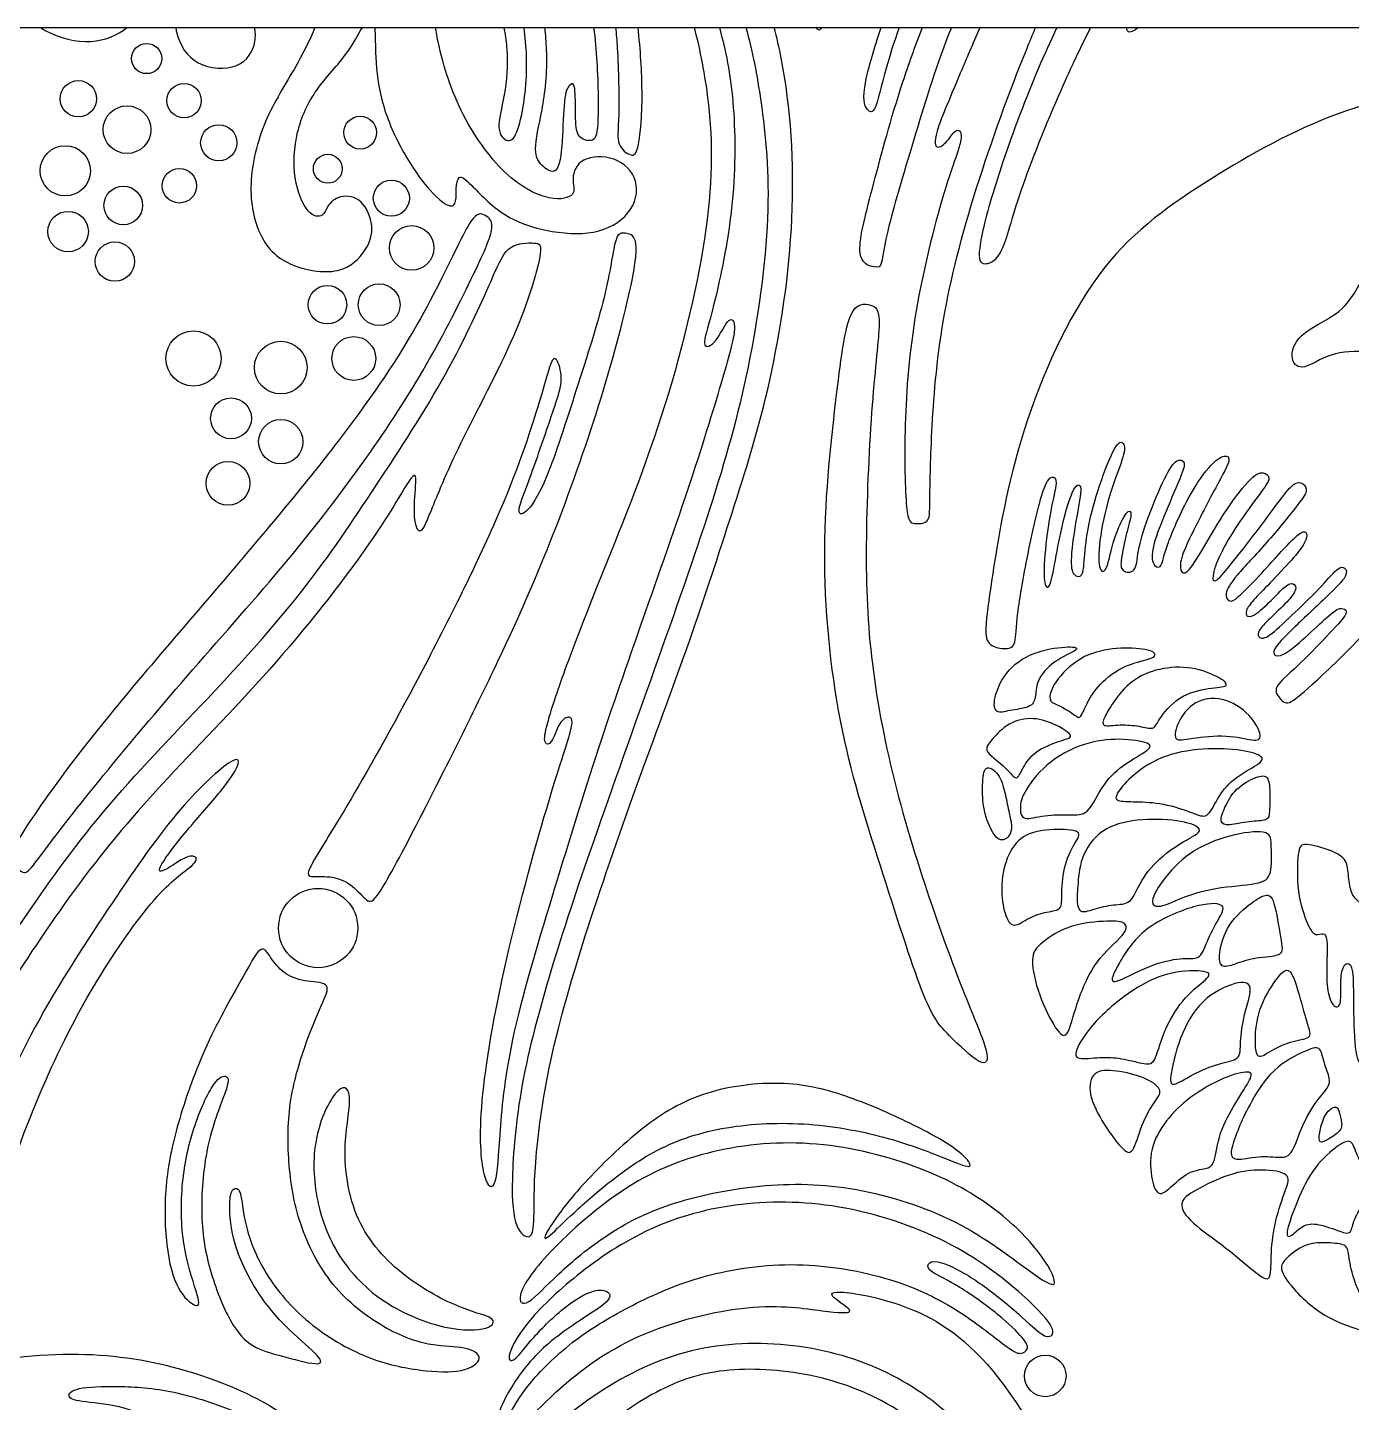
# Model space of a CAD drawing. Header units: millimetres. Extents: x -68 to 108, y -111 to 119.
# Drawn here: x 3.7 to 67.6, y 52.8 to 119.2 of the extents above; entities that cross this region are included whole.
import ezdxf

# ---------------------------------------------------------------- set-up
doc = ezdxf.new("R2010")
doc.units = ezdxf.units.MM
doc.header["$MEASUREMENT"] = 0
doc.layers.add('Layer 03', color=5, linetype='Continuous')

msp = doc.modelspace()

# ---------------------------------------------------------------- linework, layer by layer
at = {"layer": 'Layer 03'}
msp.add_line((-67.991, 119.16), (108.366, 119.16), dxfattribs=at)
for centre, radius in [((9.443, 117.663), 0.729), ((6.147, 115.722), 0.877), ((11.248, 115.632), 0.829), ((8.495, 114.232), 1.151), ((19.744, 114.09), 0.791), ((12.919, 113.6), 0.872), ((5.515, 112.246), 1.213), ((18.179, 112.346), 0.696), ((11.023, 111.524), 0.83), ((8.314, 110.576), 0.931), ((21.247, 110.926), 0.871), ((5.651, 109.312), 0.977), ((22.226, 108.528), 1.073), ((7.908, 107.867), 0.949), ((20.659, 105.787), 1.009), ((18.163, 105.787), 0.929), ((11.702, 103.193), 1.331), ((19.436, 103.193), 1.057), ((15.912, 102.753), 1.27), ((13.513, 100.305), 0.985), ((15.912, 99.18), 1.069), ((13.367, 97.173), 1.059), ((17.716, 75.717), 1.912), ((52.793, 54.111), 1.003)]:
    msp.add_circle(centre, radius, dxfattribs=at)
for points, knots in [([(4.311, 119.16), (4.39, 119.11), (5.142, 118.665), (6.751, 118.263), (8.018, 118.777), (8.487, 119.16)], [321.817363, 321.817363, 321.817363, 321.817363, 322.087153, 324.33951, 326.380137, 326.380137, 326.380137, 326.380137]), ([(10.84, 119.16), (10.852, 119.09), (11.005, 118.354), (11.714, 117.204), (14.029, 117.069), (14.726, 118.275), (14.69, 118.958), (14.639, 119.16)], [432.219295, 432.219295, 432.219295, 432.219295, 432.45268, 434.705038, 436.957396, 439.209754, 440.369441, 440.369441, 440.369441, 440.369441]), ([(17.561, 119.16), (17.327, 118.581), (16.55, 117.037), (15.128, 114.914), (14.26, 111.751), (14.744, 109.04), (16.149, 107.587), (18.896, 107.146), (20.124, 108.459), (20.442, 109.54), (19.891, 110.938), (18.726, 111.128), (18.091, 110.514), (18.027, 110.027), (17.222, 110.006), (16.46, 111.827), (16.594, 114.155), (17.525, 116.214), (19.147, 117.818), (19.667, 118.861), (19.847, 119.16)], [480.699914, 480.699914, 480.699914, 480.699914, 482.00455, 484.256908, 486.509265, 488.761623, 491.013981, 493.266339, 495.518696, 497.771054, 500.023412, 502.275769, 504.528127, 506.780485, 509.032843, 511.2852, 513.537558, 515.789916, 518.042273, 519.822881, 519.822881, 519.822881, 519.822881]), ([(20.431, 119.16), (20.465, 118.939), (20.472, 118.212), (20.571, 116.061), (21.457, 113.661), (22.826, 111.517), (24.035, 110.399), (24.4, 110.65), (24.354, 111.38), (24.468, 112.087), (24.925, 111.79), (26.6, 109.948), (29.013, 109.212), (31.369, 109.153), (33.028, 110.288), (33.231, 112.034), (31.835, 113.081), (30.176, 112.819), (29.914, 111.685), (30.235, 111.074), (29.042, 110.697), (26.756, 111.798), (24.402, 115.084), (23.543, 118.116), (23.405, 118.963), (23.393, 119.16)], [523.052803, 523.052803, 523.052803, 523.052803, 524.799347, 527.051704, 529.304062, 531.55642, 533.808777, 536.061135, 538.313493, 540.565851, 542.818208, 545.070566, 547.322924, 549.575281, 551.827639, 554.079997, 556.332355, 558.584712, 560.83707, 563.089428, 565.341785, 567.594143, 569.846501, 572.098858, 573.139372, 573.139372, 573.139372, 573.139372]), ([(37.071, 119.16), (37.378, 118.046), (37.834, 115.781), (37.871, 110.75), (36.839, 105.675), (36.236, 103.905), (36.462, 103.679), (36.99, 104.056), (37.554, 105.298), (37.968, 104.884), (37.366, 102.663), (35.828, 97.581), (33.296, 90.392), (31.196, 84.392), (29.171, 77.815), (26.866, 70.211), (26.442, 65.66), (26.326, 62.998), (25.709, 63.268), (25.362, 66.431), (26.481, 73.412), (28.94, 82.4), (30.111, 85.641), (29.88, 85.988), (29.34, 85.718), (28.993, 84.523), (28.568, 84.561), (28.697, 85.41), (29.408, 87.632), (30.505, 90.512), (31.356, 92.631), (32.206, 94.751), (34.512, 100.351), (36.71, 109.459), (36.814, 114.691), (36.156, 118.058), (35.87, 119.16)], [41.313891, 41.313891, 41.313891, 41.313891, 45.26215, 49.376891, 53.491632, 57.606373, 61.721114, 65.835855, 69.950596, 74.065337, 78.180078, 82.294819, 86.409559, 90.5243, 94.639041, 98.753782, 102.868523, 106.983264, 111.098005, 115.212746, 119.327487, 123.442228, 127.556969, 131.67171, 135.786451, 139.901192, 144.015932, 148.130673, 152.245414, 156.360155, 156.360155, 156.360155, 160.474896, 164.589637, 168.704378, 170.987324, 170.987324, 170.987324, 170.987324]), ([(26.675, 119.16), (26.736, 118.84), (26.911, 117.586), (26.736, 115.812), (26.253, 114.138), (26.887, 113.547), (27.364, 113.952), (27.831, 116.423), (27.778, 118.232), (27.645, 119.156), (27.644, 119.16)], [3.747102, 3.747102, 3.747102, 3.747102, 4.487148, 6.730722, 8.974296, 11.21787, 13.461444, 15.705017, 17.948591, 17.958838, 17.958838, 17.958838, 17.958838]), ([(38.347, 119.16), (38.682, 118.012), (39.187, 115.23), (39.66, 110.371), (38.579, 102.55), (36.763, 96.189), (34.027, 88.432), (30.805, 79.433), (28.901, 73.698), (27.376, 68.036), (26.983, 63.194), (27.199, 61.098), (28.016, 60.615), (28.165, 61.507), (28.092, 63.97), (28.744, 69.131), (30.585, 75.512), (33.287, 83.208), (35.714, 89.661), (37.693, 95.756), (39.615, 101.799), (40.865, 109.98), (40.481, 115.891), (39.846, 118.678), (39.72, 119.16)], [604.25194, 604.25194, 604.25194, 604.25194, 605.884224, 608.136582, 610.38894, 612.641297, 614.893655, 617.146013, 619.39837, 621.650728, 623.903086, 626.155444, 628.407801, 630.660159, 632.912517, 635.164874, 637.417232, 639.66959, 641.921948, 644.174305, 646.426663, 648.679021, 650.931378, 651.416788, 651.416788, 651.416788, 651.416788]), ([(31.007, 119.16), (31.077, 118.601), (31.222, 116.96), (31.254, 114.052), (30.988, 113.596), (30.151, 113.824), (30.132, 114.827), (30.129, 116.499), (29.903, 116.463), (29.565, 116.054), (29.528, 113.896), (29.34, 111.965), (28.557, 112.379), (28.032, 113.108), (28.534, 115.052), (28.828, 117.194), (28.692, 118.797), (28.648, 119.16)], [5.292299, 5.292299, 5.292299, 5.292299, 6.335556, 8.447408, 10.55926, 12.671112, 14.782964, 16.894815, 19.006667, 21.118519, 23.230371, 25.342223, 27.454075, 29.565927, 31.677779, 33.789631, 34.391207, 34.391207, 34.391207, 34.391207]), ([(32.068, 119.16), (32.099, 118.847), (32.2, 117.512), (32.257, 114.505), (32.072, 113.468), (32.88, 112.878), (33.168, 113.133), (33.418, 115.568), (33.268, 118.09), (33.146, 119.16)], [7.37538, 7.37538, 7.37538, 7.37538, 8.255314, 11.007086, 13.758857, 16.510628, 19.2624, 22.014171, 24.099277, 24.099277, 24.099277, 24.099277]), ([(41.725, 119.16), (41.762, 119.113), (41.87, 119.015), (41.964, 119.054), (42.01, 119.16)], [679.733459, 679.733459, 679.733459, 679.733459, 680.212029, 681.221366, 681.221366, 681.221366, 681.221366]), ([(48.264, 119.16), (47.546, 117.353), (46.453, 113.762), (45.049, 109.076), (44.911, 107.605), (44.695, 107.561), (43.492, 107.828), (44.472, 111.438), (45.537, 115.514), (46.522, 118.271), (46.864, 119.16)], [212.790395, 212.790395, 212.790395, 212.790395, 215.956865, 219.497142, 223.037418, 226.577695, 230.117971, 233.658248, 237.198524, 238.871884, 238.871884, 238.871884, 238.871884]), ([(45.745, 119.16), (45.485, 118.422), (44.928, 116.639), (44.606, 114.99), (44.181, 115.085), (43.882, 115.94), (44.527, 118.106), (44.873, 119.16)], [277.71939, 277.71939, 277.71939, 277.71939, 279.681842, 283.222118, 286.762395, 290.302671, 292.841726, 292.841726, 292.841726, 292.841726]), ([(49.646, 119.16), (49.289, 118.356), (48.315, 116.067), (47.357, 113.795), (47.528, 113.239), (48.085, 113.624), (48.513, 114.395), (48.941, 113.967), (47.951, 111.655), (46.378, 105.369), (45.944, 99.855), (46.069, 95.306), (46.41, 95.221), (47.221, 95.221), (47.221, 95.989), (47.263, 99.274), (47.68, 104.947), (49.319, 111.273), (51.072, 116.089), (51.897, 118.121), (52.042, 118.479), (52.186, 118.825), (52.329, 119.16)], [118.953346, 118.953346, 118.953346, 118.953346, 120.538836, 123.796642, 127.054449, 130.312255, 133.570062, 136.827868, 140.085674, 143.343481, 146.601287, 149.859093, 153.1169, 156.374706, 159.632513, 162.890319, 166.148125, 169.405932, 172.663738, 172.663738, 172.663738, 173.237088, 173.237088, 173.237088, 173.237088]), ([(53.355, 119.16), (52.723, 117.852), (51.446, 114.776), (50.059, 110.672), (49.432, 107.914), (49.871, 107.664), (50.748, 108.04), (51.375, 110.86), (53.304, 115.655), (54.512, 118.24), (54.99, 119.16)], [137.574619, 137.574619, 137.574619, 137.574619, 139.716082, 142.510403, 145.304725, 148.099047, 150.893368, 153.68769, 156.482012, 158.264622, 158.264622, 158.264622, 158.264622])]:
    msp.add_open_spline(points, degree=3, knots=knots, dxfattribs=at)
for points in [[(56.695, 119.16), (56.714, 118.904), (56.939, 118.868), (57.263, 119.16)], [(50.302, 93.088), (50.545, 94.65), (51.349, 99.577), (55.12, 107.948), (60.248, 111.643), (66.431, 115.187), (72.914, 116.571), (78.645, 117.325), (79.097, 116.797), (77.137, 115.591), (74.723, 114.384), (73.818, 113.178), (71.858, 111.669), (69.746, 110.237), (67.861, 106.466), (66.97, 105.275), (64.893, 104.391), (64.547, 103.083), (65.201, 102.544), (66.47, 103.506), (68.432, 103.583), (70.085, 103.198), (71.893, 103.852), (74.124, 105.006), (76.124, 105.314), (77.086, 106.006), (77.377, 105.467), (76.601, 102.397), (75.182, 98.439), (72.707, 95.069), (68.502, 90.116), (65.626, 87.41), (64.527, 86.437), (64.189, 86.691), (63.682, 87.283), (64.908, 88.256), (66.481, 89.9), (67.428, 90.908), (67.26, 91.121), (66.939, 91.182), (66.389, 90.709), (65.137, 89.548), (64.205, 88.785), (63.777, 88.861), (63.823, 89.243), (64.663, 90.098), (66.541, 91.857), (67.442, 92.759), (67.254, 93.134), (66.935, 93.172), (66.071, 92.102), (64.644, 90.769), (63.518, 89.68), (63.086, 89.68), (63.011, 89.999), (63.462, 90.506), (64.419, 91.388), (64.982, 92.045), (64.776, 92.402), (64.419, 92.289), (63.837, 91.651), (62.917, 90.769), (62.523, 90.693), (62.429, 91.013), (62.786, 91.501), (63.574, 92.289), (64.795, 93.585), (65.283, 94.204), (65.47, 94.692), (65.283, 94.936), (64.776, 94.523), (64.006, 93.697), (62.974, 92.533), (61.997, 91.576), (61.678, 91.407), (61.397, 91.782), (61.885, 92.627), (63.47, 94.254), (65.058, 96.224), (65.489, 96.807), (65.252, 97.217), (64.799, 97.239), (64.194, 96.483), (62.964, 94.778), (61.755, 93.288), (60.999, 92.317), (60.783, 92.554), (61.193, 93.742), (62.014, 95.123), (63.266, 96.829), (63.676, 97.39), (63.46, 97.692), (62.92, 97.735), (61.69, 96.181), (60.783, 94.67), (59.812, 93.008), (59.423, 92.727), (59.229, 93.202), (59.531, 94.13), (61.194, 97.32), (61.79, 98.357), (61.503, 98.6), (60.753, 98.136), (59.583, 96.393), (58.479, 93.788), (58.413, 92.994), (57.906, 93.236), (57.95, 94.163), (58.59, 95.775), (59.429, 97.717), (59.583, 98.202), (59.164, 98.423), (58.612, 97.629), (57.685, 95.421), (57.221, 93.832), (57.199, 92.817), (56.427, 92.883), (56.427, 93.435), (56.692, 94.737), (57.023, 95.797), (56.758, 95.951), (56.162, 94.693), (55.897, 93.634), (55.721, 92.861), (55.345, 92.883), (55.377, 94.565), (55.947, 96.914), (56.672, 98.627), (56.606, 99.176), (56.211, 99.22), (55.355, 96.98), (54.85, 95.158), (54.652, 93.445), (54.63, 92.611), (54.125, 92.677), (53.971, 93.401), (54.301, 95.597), (54.63, 97.178), (54.191, 97.156), (53.664, 95.465), (53.313, 93.665), (53.027, 91.996), (52.72, 92.194), (52.72, 93.533), (53.049, 96.014), (53.422, 97.353), (53.159, 97.573), (52.676, 97.156), (51.808, 93.122), (51.363, 90.401), (51.391, 89.262), (50.863, 89.151), (49.947, 89.345), (49.891, 90.206), (50.059, 91.527), (50.302, 93.088)], [(7.674, 86.019), (9.599, 88.376), (14.997, 94.55), (20.336, 101.192), (23.311, 106.107), (25.151, 110.276), (25.688, 110.168), (26.333, 109.774), (25.581, 107.946), (23.144, 103.072), (20.39, 98.782), (16.627, 93.789), (11.849, 88.425), (7.694, 83.546), (4.351, 79.315), (3.697, 78.298), (3.334, 78.443), (2.752, 79.097), (3.443, 80.405), (5.748, 83.661), (7.674, 86.019)], [(2.616, 72.595), (3.45, 73.924), (5.902, 77.67), (9.937, 82.547), (15.425, 88.015), (20.526, 94.506), (22.376, 97.906), (22.477, 97.406), (22.276, 95.656), (22.577, 94.506), (23.027, 95.506), (24.277, 98.656), (27.481, 104.585), (28.627, 108.65), (28.332, 108.797), (26.857, 108.748), (26.317, 107.519), (24.104, 102.553), (20.417, 96.899), (17.221, 92.126), (12.908, 87.263), (7.351, 81.596), (3.576, 76.32), (0.591, 71.754), (-2.629, 65.957), (-5.48, 60.604), (-6.93, 56.382), (-7.655, 53.056), (-6.887, 53.269), (-5.309, 54.506), (-3.22, 55.188), (-3.134, 56.467), (-1.898, 61.328), (1.109, 67.055), (2.047, 69.016), (1.706, 69.186), (0.811, 68.035), (-0.127, 65.947), (-0.852, 65.861), (-0.511, 67.183), (0.896, 69.698), (1.781, 71.267), (2.616, 72.595)], [(19.133, 81.658), (20.051, 83.206), (22.522, 87.581), (26.898, 96.341), (28.596, 101.722), (28.986, 103.282), (29.259, 103.204), (29.571, 102.151), (29.064, 100.709), (27.934, 97.356), (27.232, 95.719), (27.661, 95.563), (28.674, 97.006), (30.156, 101.644), (31.714, 106.483), (32.027, 109.221), (32.418, 109.26), (33.083, 109.182), (33.122, 107.735), (31.596, 101.749), (29.391, 95.39), (26.959, 89.585), (22.1, 79.928), (20.476, 76.981), (20.114, 76.924), (19.391, 77.818), (18.421, 78.256), (17.356, 78.161), (17.014, 78.294), (18.215, 80.11), (19.133, 81.658)], [(42.727, 101.438), (42.485, 99.449), (41.86, 94.011), (42.704, 85.384), (44.815, 78.82), (47.065, 71.694), (48.003, 70.662), (49.878, 68.881), (50.159, 69.537), (49.128, 71.881), (47.346, 76.57), (45.377, 82.852), (44.252, 88.947), (44.081, 94.292), (44.406, 101.476), (44.947, 105.467), (44.474, 105.805), (43.31, 105.941), (42.969, 103.426), (42.727, 101.438)], [(52.314, 86.853), (52.35, 87.064), (52.314, 87.604), (53.15, 88.629), (54.58, 89.195), (54.067, 89.33), (52.422, 89.141), (50.911, 88.278), (50.237, 86.713), (50.399, 86.012), (51.019, 86.228), (52.098, 86.336), (52.278, 86.641), (52.314, 86.853)], [(53.316, 87.599), (53.573, 87.972), (54.472, 88.871), (56.036, 89.249), (57.628, 89.222), (58.275, 88.925), (57.79, 88.656), (56.468, 88.386), (55.227, 87.334), (54.715, 86.417), (54.472, 85.715), (54.175, 86.066), (53.285, 86.552), (52.934, 86.632), (53.06, 87.226), (53.316, 87.599)], [(56.099, 86.628), (56.315, 86.938), (56.926, 87.711), (58.275, 88.278), (59.867, 88.359), (61.323, 87.792), (61.728, 87.334), (60.757, 87.334), (59.192, 86.956), (58.167, 85.661), (58.059, 85.257), (57.358, 85.473), (56.414, 85.554), (55.47, 85.392), (55.632, 85.85), (55.883, 86.318), (56.099, 86.628)], [(59.251, 85.684), (59.417, 86.021), (59.921, 86.686), (61.323, 86.929), (62.753, 86.039), (63.319, 84.852), (62.915, 84.717), (61.62, 85.068), (59.732, 84.879), (58.923, 84.663), (59.084, 85.347), (59.251, 85.684)], [(50.271, 84.86), (50.456, 85.071), (50.984, 85.644), (52.229, 85.939), (53.406, 85.509), (54.288, 84.92), (53.519, 84.784), (52.229, 84.241), (51.686, 83.426), (51.414, 82.747), (50.984, 83.404), (50.124, 84.037), (49.875, 84.377), (50.086, 84.649), (50.271, 84.86)], [(51.802, 82.257), (52.002, 82.634), (52.772, 83.675), (54.628, 84.694), (56.415, 84.897), (58, 84.649), (57.819, 84.286), (56.302, 83.494), (55.42, 82.408), (54.854, 81.141), (54.039, 81.186), (52.727, 81.186), (51.663, 80.869), (51.572, 81.412), (51.603, 81.88), (51.802, 82.257)], [(56.95, 82.994), (57.304, 83.31), (58.31, 84.055), (60.406, 84.419), (62.417, 84.335), (63.395, 83.972), (63.2, 83.664), (61.803, 82.938), (61.048, 81.932), (60.629, 80.954), (59.987, 81.261), (58.478, 81.764), (57.109, 81.82), (56.159, 81.82), (56.187, 82.155), (56.597, 82.677), (56.95, 82.994)], [(1.302, 64.755), (1.955, 66.45), (3.586, 70.54), (7.683, 76.84), (10.935, 81.549), (13.817, 84.173), (13.99, 83.657), (13.172, 82.453), (11.322, 80.388), (9.903, 78.538), (10.118, 78.323), (11.279, 79.183), (11.839, 79.226), (11.925, 78.839), (10.161, 77.764), (7.149, 73.548), (4.7, 68.934), (2.291, 62.747), (1.725, 58.604), (1.725, 57.09), (0.463, 56.544), (-1.512, 55.871), (-1.638, 56.376), (-0.335, 60.369), (0.648, 63.059), (1.302, 64.755)], [(49.773, 82.615), (49.762, 82.242), (49.762, 81.412), (50.328, 80.054), (50.826, 79.873), (51.278, 80.416), (51.007, 81.39), (50.871, 82.227), (50.577, 83.223), (49.83, 83.653), (49.785, 82.989), (49.773, 82.615)], [(62.948, 82.976), (62.677, 82.872), (61.935, 82.474), (61.419, 81.496), (61.175, 80.79), (61.582, 80.627), (62.668, 80.899), (63.564, 80.872), (63.618, 81.279), (63.645, 82.338), (63.564, 83.098), (63.22, 83.08), (62.948, 82.976)], [(54.374, 77.895), (54.406, 78.284), (54.496, 79.297), (55.61, 80.655), (57.428, 81.008), (59.519, 80.926), (60.469, 80.465), (59.953, 80.166), (58.379, 79.243), (57.374, 78.021), (56.94, 76.854), (56.261, 76.881), (55.229, 76.691), (54.442, 76.365), (54.306, 76.963), (54.343, 77.505), (54.374, 77.895)], [(50.817, 76.572), (50.725, 76.928), (50.615, 77.77), (50.945, 79.361), (51.795, 80.321), (53.167, 80.514), (54.676, 80.431), (54.21, 79.855), (53.633, 78.648), (53.579, 77.166), (53.606, 76.562), (52.755, 76.508), (51.905, 76.178), (51.164, 75.63), (50.908, 76.215), (50.817, 76.572)], [(58.593, 78.164), (58.951, 78.614), (59.904, 79.568), (62.01, 80.323), (63.719, 80.442), (63.679, 79.767), (63.759, 78.217), (63.202, 77.82), (60.938, 77.7), (59.229, 77.144), (58.315, 76.667), (57.759, 76.866), (58.236, 77.714), (58.593, 78.164)], [(65.442, 75.944), (65.287, 76.297), (64.907, 77.421), (64.971, 79.57), (65.202, 79.865), (66.656, 79.465), (67.373, 79.022), (67.415, 78.2), (67.542, 77.315), (67.921, 77.02), (68.764, 76.03), (68.89, 75.039), (68.764, 74.239), (69.894, 73.117), (70.085, 71.692), (69.66, 70.905), (69.771, 68.089), (69.578, 66.353), (69.278, 65.282), (69.149, 65.325), (68.978, 66.396), (68.871, 68.988), (68.871, 70.724), (68.549, 70.852), (68.249, 70.617), (68.26, 69.331), (68.102, 69.119), (67.721, 69.352), (67.651, 72.107), (67.671, 73.847), (67.371, 74.107), (67.09, 73.799), (67.026, 72.872), (67.082, 71.818), (66.598, 71.936), (66.347, 72.901), (66.387, 74.341), (66.409, 75.241), (66.239, 75.533), (65.84, 75.305), (65.598, 75.591), (65.442, 75.944)], [(62.729, 76.91), (62.413, 76.671), (61.537, 75.932), (61.128, 74.384), (61.245, 73.771), (61.887, 73.946), (62.909, 74.326), (64.34, 74.326), (64.165, 75.056), (63.843, 77.246), (63.435, 77.362), (63.045, 77.148), (62.729, 76.91)], [(56.378, 74.047), (56.639, 74.508), (57.414, 75.765), (60.182, 76.929), (61.546, 76.929), (61.265, 76.327), (60.623, 75.204), (60.302, 74.161), (59.58, 74.321), (58.056, 74.04), (56.532, 73.238), (55.85, 72.997), (56.117, 73.586), (56.378, 74.047)], [(52.654, 75.023), (52.975, 75.284), (53.964, 75.926), (55.97, 76.086), (56.732, 76.006), (56.772, 75.485), (55.168, 74.201), (54.245, 71.995), (53.884, 70.31), (53.362, 70.671), (52.44, 72.476), (52.039, 74.361), (52.333, 74.763), (52.654, 75.023)], [(11.036, 66.525), (11.359, 67.618), (12.22, 70.077), (14.334, 73.791), (15.003, 75.011), (15.406, 74.288), (16.001, 73.524), (17.021, 73.099), (18.338, 73.12), (18.04, 72.334), (17.169, 70.401), (16.25, 67.438), (16.229, 64.453), (16.683, 61.461), (18.27, 58.353), (20.921, 56.285), (23.28, 55.476), (24.86, 55.572), (25.827, 54.987), (24.775, 54.241), (22.738, 54.327), (20.149, 54.827), (17.128, 56.575), (15.016, 59.074), (14.095, 61.519), (14.027, 63.173), (13.574, 63.218), (13.393, 62.607), (13.551, 60.477), (14.782, 57.993), (16.337, 56.255), (17.937, 54.952), (17.892, 54.54), (15.811, 55.112), (14.53, 55.455), (13.501, 56.507), (12.387, 59.268), (11.98, 61.904), (12.289, 65.474), (13.422, 68.15), (13.399, 68.642), (12.75, 68.553), (11.632, 66.114), (11.05, 63.294), (11.135, 60.14), (12.063, 57.651), (11.904, 57.356), (10.909, 58.126), (10.32, 60.276), (10.283, 63.516), (10.713, 65.431), (11.036, 66.525)], [(55.451, 71.428), (56, 71.982), (57.451, 73.099), (59.098, 73.687), (60.921, 73.658), (60.568, 73.217), (59.392, 72.335), (58.422, 70.629), (58.098, 69.1), (57.539, 69.159), (56.451, 69.453), (55.451, 69.511), (54.275, 69.335), (54.158, 69.776), (54.902, 70.874), (55.451, 71.428)], [(64.006, 73.319), (63.756, 73.001), (63.09, 71.962), (62.885, 70.434), (62.973, 69.317), (63.502, 69.699), (64.619, 70.287), (65.706, 70.346), (65.441, 70.992), (64.971, 72.814), (64.589, 73.872), (64.256, 73.637), (64.006, 73.319)], [(62.684, 72.756), (62.689, 72.472), (62.356, 71.551), (62.179, 70.14), (62.238, 69.347), (61.21, 69.229), (59.887, 68.671), (58.859, 67.995), (58.77, 68.465), (59.329, 70.757), (60.475, 72.491), (62.326, 73.255), (62.679, 73.04), (62.684, 72.756)], [(62.675, 67.212), (62.937, 67.693), (63.713, 69.013), (65.577, 69.915), (66.101, 70.032), (66.217, 69.158), (66.683, 68.197), (66.042, 67.644), (65.198, 66.305), (64.703, 64.733), (64.208, 64.616), (63.102, 64.762), (61.85, 64.442), (61.675, 64.907), (62.141, 66.13), (62.413, 66.732), (62.675, 67.212)], [(56.228, 68.818), (56.664, 68.759), (57.683, 68.524), (58.477, 67.907), (58.183, 67.495), (57.477, 66.437), (57.066, 64.851), (56.655, 64.821), (55.597, 66.232), (54.803, 67.76), (55.068, 68.877), (55.793, 68.877), (56.228, 68.818)], [(58.646, 66.414), (58.965, 66.826), (59.71, 67.571), (61.504, 68.6), (62.739, 68.865), (62.794, 68.541), (61.986, 67.335), (61.145, 65.836), (60.969, 64.277), (60.587, 64.101), (59.704, 64.012), (58.763, 63.13), (58.263, 62.748), (57.911, 63.424), (57.793, 65.101), (58.326, 66.002), (58.646, 66.414)], [(19.016, 64.885), (19.013, 63.811), (19.43, 61.288), (22.027, 58.628), (24.936, 57.189), (26.314, 56.955), (26.126, 56.329), (23.997, 56.251), (20.806, 57.502), (18.554, 59.817), (17.49, 62.696), (17.428, 65.824), (18.793, 68.417), (19.45, 67.728), (19.019, 65.958), (19.016, 64.885)], [(30.471, 63.311), (31.173, 64.087), (33.169, 66.073), (36.077, 67.883), (39.961, 68.413), (42.863, 67.825), (46.204, 66.387), (48.752, 64.987), (49.484, 63.998), (48.254, 64.481), (45.643, 65.55), (41.677, 66.391), (37.504, 66.269), (34.155, 65.246), (31.538, 63.332), (29.783, 61.752), (28.682, 60.652), (28.591, 60.774), (28.957, 61.416), (29.769, 62.535), (30.471, 63.311)], [(66.649, 67.051), (66.526, 66.982), (66.211, 66.648), (66.005, 65.792), (65.975, 65.29), (66.418, 65.497), (67.185, 65.998), (67.038, 66.53), (66.949, 67.061), (66.772, 67.12), (66.649, 67.051)], [(28.774, 59.934), (29.628, 60.86), (32.341, 63.36), (36.612, 65.142), (41.735, 65.592), (47.034, 64.235), (50.617, 62.166), (52.85, 59.781), (53.545, 58.162), (52.292, 58.944), (48.719, 61.711), (43.593, 63.362), (39.018, 63.445), (34.424, 62.466), (31.589, 60.975), (29.167, 58.982), (27.718, 57.355), (27.222, 57.802), (27.921, 59.007), (28.774, 59.934)], [(64.875, 62.335), (65.083, 62.87), (65.598, 64.059), (66.876, 65.248), (67.559, 65.575), (67.738, 64.98), (68.332, 63.702), (68.956, 62.989), (68.094, 62.424), (67.619, 61.532), (67.559, 60.938), (67.143, 61.027), (65.895, 61.503), (65.211, 61.414), (64.587, 60.76), (64.349, 60.849), (64.666, 61.8), (64.875, 62.335)], [(60.112, 63.095), (60.535, 63.333), (61.681, 63.915), (63.282, 64.119), (64.679, 63.886), (64.417, 63.187), (63.864, 61.615), (63.66, 60.014), (63.719, 58.674), (63.211, 58.82), (61.525, 60.334), (59.749, 61.528), (59.137, 62.488), (59.688, 62.857), (60.112, 63.095)], [(30.423, 59.121), (31.456, 59.927), (33.867, 61.514), (38.315, 62.633), (43.441, 62.441), (48.876, 60.425), (52.375, 57.486), (53.399, 56.196), (52.899, 55.902), (52.361, 56.303), (50.687, 57.86), (48.808, 59.184), (47.446, 59.751), (47.108, 59.512), (47.107, 59.176), (48.57, 58.516), (50.642, 57.029), (51.83, 55.86), (52.025, 55.398), (51.611, 55.111), (51.069, 55.366), (48.615, 57.387), (45.278, 58.974), (40.48, 59.734), (35.949, 58.979), (32.572, 57.428), (29.903, 55.816), (27.681, 53.613), (26.794, 51.993), (26.547, 51.339), (26.086, 51.382), (26.718, 53.248), (28.435, 55.561), (30.953, 57.17), (32.152, 58.004), (31.186, 58.483), (29.404, 57.341), (27.84, 55.72), (27.114, 54.688), (26.743, 54.963), (27.664, 56.682), (29.389, 58.316), (30.423, 59.121)], [(64.542, 59.882), (64.766, 60.082), (65.407, 60.582), (66.787, 60.522), (67.417, 60.432), (67.417, 59.802), (67.751, 58.451), (68.232, 57.611), (69.102, 56.29), (68.562, 56.11), (66.131, 56.921), (64.45, 58.601), (64.06, 59.382), (64.317, 59.682), (64.542, 59.882)], [(38.59, -14.471), (39.692, -12.862), (43.196, -7.734), (47.604, 0.999), (51.5, 10.643), (54.552, 21.372), (55.995, 30.884), (56.102, 39.42), (54.217, 48.503), (49.667, 55.872), (45.369, 57.877), (42.103, 58.325), (42.735, 57.741), (43.751, 57.106), (42.403, 57.176), (38.827, 57.743), (32.885, 56.271), (28.886, 53.318), (25.36, 49.208), (25.849, 48.122), (28.088, 50.964), (32.259, 54.228), (36.821, 55.862), (41.978, 55.609), (46.304, 53.946), (49.757, 50.925), (52.131, 46.513), (53.926, 40.725), (54.157, 34.333), (53.68, 27.354), (52.157, 20.847), (50.365, 13.815), (48.084, 7.203), (44.436, -0.817), (39.803, -9.665), (36.75, -14.633), (35.075, -16.727), (35.135, -17.206), (35.809, -17.907), (36.585, -17.39), (37.488, -16.081), (38.59, -14.471)], [(-9.766, 50.306), (-8.611, 50.956), (-5.167, 52.795), (0.879, 54.877), (7.017, 55.383), (12.003, 54.331), (15.945, 52.532), (16.729, 51.376), (15.615, 51.376), (13.964, 52.367), (10.663, 53.481), (7.98, 53.646), (5.917, 53.563), (5.546, 53.109), (6.082, 52.862), (8.146, 52.738), (10.044, 51.913), (10.911, 51.087), (10.415, 50.963), (8.104, 51.541), (5.628, 51.582), (3.511, 51.192), (3.013, 50.64), (3.843, 50.428), (6.757, 50.565), (9.101, 50.061), (10.341, 49.45), (10.061, 49.211), (7.145, 49.411), (4.868, 49.411), (3.071, 48.971), (2.032, 48.372), (2.552, 47.973), (4.791, 48.691), (7.107, 48.771), (9.063, 48.331), (10.021, 47.773), (9.581, 47.533), (7.627, 47.653), (5.596, 47.692), (4.789, 47.373), (4.927, 46.9), (6.567, 46.983), (8.99, 46.553), (10.318, 46.085), (9.653, 45.659), (7.911, 45.48), (5.961, 45.284), (5.406, 44.695), (6.482, 44.313), (8.418, 44.35), (9.931, 44.765), (9.586, 44.145), (8.139, 43.697), (6.485, 43.697), (5.52, 43.731), (5.623, 43.111), (7.483, 42.771), (8.891, 43.013), (9.854, 43.528), (9.647, 42.772), (8.445, 42.05), (6.553, 41.398), (5.443, 40.999), (5.898, 40.515), (8.006, 40.658), (9.771, 41.284), (10.715, 41.726), (10.62, 41.172), (9.435, 40.262), (7.466, 39.671), (5.74, 39.502), (6.332, 38.962), (8.115, 39.097), (10.068, 39.999), (10.876, 40.552), (10.865, 40.096), (9.914, 39.307), (8.666, 38.636), (6.928, 38.054), (7.049, 37.63), (8.577, 37.793), (10.707, 38.378), (12.073, 39.277), (12.396, 38.854), (11.7, 38.034), (10.159, 37.015), (8.668, 36.219), (9.115, 35.747), (11.675, 36.418), (13.593, 37.407), (14.823, 38.693), (15.131, 39.112), (16.249, 38.833), (15.969, 38.301), (14.711, 36.68), (12.167, 35.142), (8.912, 34.368), (5.279, 34.256), (1.506, 33.53), (-1.448, 32.509), (-3.28, 30.847), (-4.464, 30.227), (-4.379, 31.298), (-4.069, 34.285), (-3.534, 35.159), (-3.59, 36.596), (-3.421, 37.779), (-2.039, 39.143), (-0.08, 40.278), (0.843, 42.193), (1.325, 43.612), (0.871, 44.009), (-2.342, 45.553), (-4.064, 47.359), (-4.826, 47.331), (-7.006, 47.292), (-8.918, 48.557), (-9.845, 48.417), (-11.195, 48.22), (-12.094, 48.894), (-10.92, 49.656), (-9.766, 50.306)], [(32.446, 52.348), (33.456, 53.051), (35.61, 54.297), (39.433, 54.595), (44.078, 53.673), (48.453, 50.676), (51.167, 46.067), (52.093, 41.333), (52.051, 41.042), (51.053, 41.25), (50.096, 40.875), (49.847, 40.959), (49.555, 43.288), (48.266, 46.948), (45.943, 49.079), (45.318, 48.871), (45.901, 47.497), (47.733, 45.082), (48.982, 41.585), (49.588, 36.133), (49.169, 31.812), (48.304, 26.243), (46.818, 21.162), (44.658, 14.316), (40.897, 5.997), (36.737, -1.914), (31.398, -11.538), (30.319, -13.654), (29.614, -13.862), (29.282, -13.115), (29.863, -11.621), (32.062, -7.68), (34.302, -4.029), (34.095, -3.697), (33.597, -3.987), (32.476, -5.854), (32.062, -6.269), (31.398, -5.854), (32.435, -4.527), (34.843, -1.079), (38.355, 4.122), (42.425, 11.846), (44.869, 18.651), (46.865, 25.673), (47.938, 30.883), (48.408, 35.771), (48.031, 40.259), (46.793, 44.705), (44.297, 48.2), (40.946, 50.121), (36.624, 50.309), (33.113, 49.234), (30.616, 47.439), (29.337, 45.903), (28.757, 46.395), (28.724, 46.935), (30.405, 48.667), (31.988, 49.794), (33.536, 50.485), (33.039, 51.331), (31.924, 51.099), (30.397, 49.824), (29.387, 48.616), (29.196, 48.933), (29.55, 50.082), (31.436, 51.646), (32.446, 52.348)]]:
    msp.add_open_spline(points, degree=3, dxfattribs=at)

doc.saveas('drawing.dxf')
